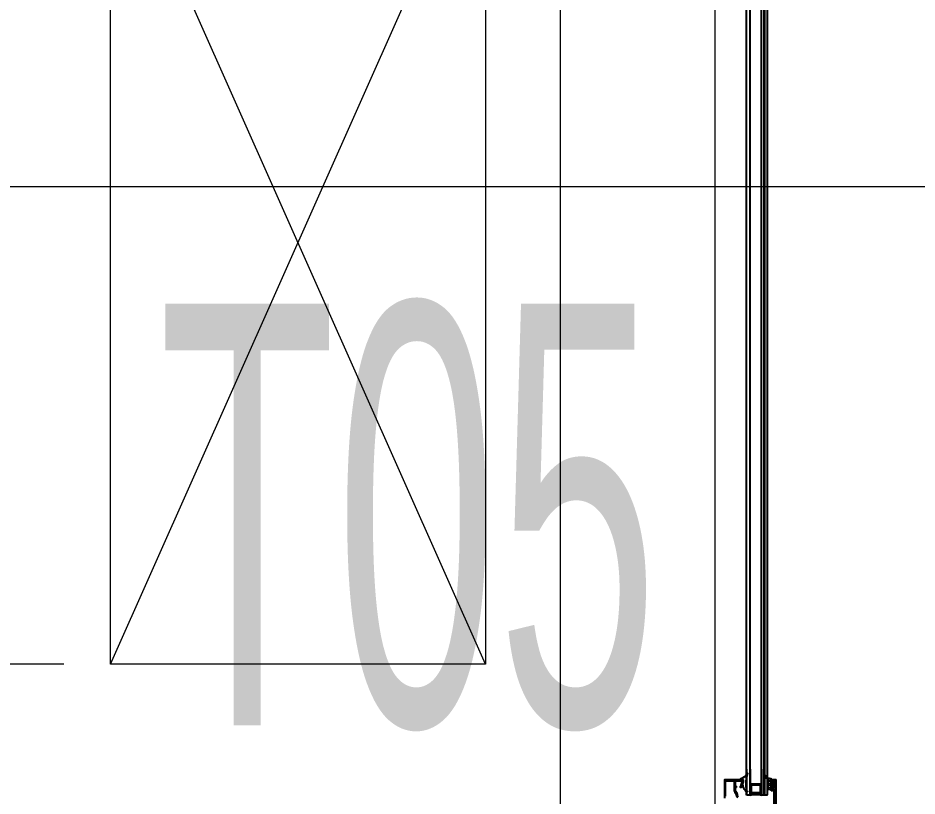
# Model space of a CAD drawing. Extents: x -9058 to 11890, y 0 to 6516.
# Drawn here: x 3845.2 to 3941.1, y 2809.8 to 2892.8 of the extents above; entities that cross this region are included whole.
import ezdxf
from ezdxf.enums import TextEntityAlignment as Align

# ---------------------------------------------------------------- set-up
doc = ezdxf.new("R2010")
doc.units = 0
doc.header["$MEASUREMENT"] = 0
doc.linetypes.add('HIDDEN', pattern=[0.375, 0.25, -0.125])
doc.layers.get('0').update_dxf_attribs({"color": 9, "lineweight": 9})
for name, color, linetype, lineweight in [('05', 9, 'Continuous', 9), ('06D', 9, 'Continuous', 9), ('10', 9, 'Continuous', 9), ('15', 9, 'Continuous', 9), ('21_mahal200', 9, 'Continuous', 9), ('21_mahal200 @ 20', 9, 'Continuous', 9)]:
    doc.layers.add(name, color=color, linetype=linetype, lineweight=lineweight)
doc.styles.add('Arial', font='arial.ttf', dxfattribs={"height": 2.5})
doc.styles.add('MuuM_TEXT-STANDART', font='ARIALN.TTF')
doc.dimstyles.new('MuuM_DIM50', dxfattribs={"dimscale": 5, "dimtxt": 2, "dimasz": 1, "dimexe": 1, "dimexo": 1, "dimgap": 1, "dimtad": 1, "dimdec": 1, "dimrnd": 1, "dimdsep": 46, "dimtxsty": 'MuuM_TEXT-STANDART', "dimblk": 'ARCHTICK', "dimcen": 0, "dimdle": 0.2, "dimclrd": 256, "dimclre": 256, "dimclrt": 256, "dimadec": 0, "dimazin": 0, "dimtfac": 5, "dimtdec": 1, "dimtix": 1, "dimtmove": 2, "dimatfit": 3, "dimldrblk": 'DOT', "dimfxl": 5, "dimfxlon": 1, "dimtolj": 1, "dimlwd": -1, "dimlwe": -1, "dimarcsym": 0})

# ---------------------------------------------------------------- blocks, each defined once
blk = doc.blocks.new('P-DOG-PORSCHE')
at = {"layer": '06D'}
for points in [[(-13.177, -3.536), (-111.935, -3.535)], [(-118, -20), (-2, -20)]]:
    blk.add_lwpolyline(points, dxfattribs=at)
at = {"layer": '10', "lineweight": 25, "ltscale": 0.5}
for p, q in [((-103.22, 1.437), (-105.995, 1.437)), ((-104.795, 1.437), (-104.795, 0.237)), ((-103.22, 0.237), (-105.995, 0.237)), ((-103.22, -0.163), (-105.945, -0.163)), ((-103.22, -0.163), (-105.489, -0.163))]:
    blk.add_line(p, q, dxfattribs=at)
for points in [[(-106.979, 2.785), (-105.399, 2.785, -0.414214), (-105.369, 2.755), (-105.369, 2.595, -0.414214), (-105.399, 2.565), (-105.499, 2.565), (-105.499, 2.515, 0.414214), (-105.449, 2.465), (-105.139, 2.465, 0.414214), (-105.069, 2.535), (-105.069, 2.555, 0.414214), (-105.079, 2.565), (-105.179, 2.565, -0.414214), (-105.229, 2.615), (-105.229, 2.765, -0.414214), (-105.179, 2.815), (-104.509, 2.815, -0.414214), (-104.459, 2.765), (-104.459, 2.615, -0.414214), (-104.509, 2.565), (-104.609, 2.565, 0.414214), (-104.619, 2.555), (-104.619, 2.535, 0.414214), (-104.549, 2.465), (-104.329, 2.465, 0.414214), (-104.319, 2.475), (-104.319, 2.955, 0.414214), (-104.329, 2.965), (-109.194, 2.965, 0.535184)], [(-104.238, 2.475, 0.220745), (-103.928, 1.881, -0.651907), (-103.984, 1.812, -0.176952), (-104.276, 2.128, 0.281357), (-104.419, 2.216), (-104.5, 2.216), (-104.514, 2.216), (-104.521, 2.215), (-104.528, 2.214), (-104.536, 2.211), (-104.543, 2.207), (-104.549, 2.201), (-104.554, 2.195), (-104.558, 2.188), (-104.561, 2.181), (-104.564, 2.166), (-104.564, 2.09), (-104.564, 2.087), (-104.564, 2.084), (-104.566, 2.081), (-104.567, 2.079), (-104.569, 2.076), (-104.572, 2.074), (-104.575, 2.072), (-104.578, 2.071), (-104.584, 2.07), (-104.664, 2.07), (-104.666, 2.07), (-104.669, 2.071), (-104.672, 2.072), (-104.675, 2.074), (-104.678, 2.076), (-104.68, 2.079), (-104.682, 2.081), (-104.683, 2.084), (-104.684, 2.09), (-104.684, 2.166), (-104.684, 2.173), (-104.686, 2.181), (-104.689, 2.188), (-104.693, 2.195), (-104.698, 2.201), (-104.705, 2.207), (-104.712, 2.211), (-104.719, 2.214), (-104.734, 2.216), (-104.741, 2.215), (-104.748, 2.214), (-104.756, 2.211), (-104.763, 2.207), (-104.769, 2.201), (-104.774, 2.195), (-104.778, 2.188), (-104.781, 2.181), (-104.784, 2.166), (-104.784, 2.09), (-104.784, 2.087), (-104.784, 2.084), (-104.786, 2.081), (-104.787, 2.079), (-104.789, 2.076), (-104.792, 2.074), (-104.795, 2.072), (-104.798, 2.071), (-104.804, 2.07), (-104.884, 2.07), (-104.886, 2.07), (-104.889, 2.071), (-104.892, 2.072), (-104.895, 2.074), (-104.898, 2.076), (-104.9, 2.079), (-104.902, 2.081), (-104.903, 2.084), (-104.904, 2.09), (-104.904, 2.166), (-104.904, 2.173), (-104.906, 2.181), (-104.909, 2.188), (-104.913, 2.195), (-104.918, 2.201), (-104.925, 2.207), (-104.932, 2.211), (-104.939, 2.214), (-104.954, 2.216), (-104.961, 2.215), (-104.968, 2.214), (-104.976, 2.211), (-104.983, 2.207), (-104.989, 2.201), (-104.994, 2.195), (-104.998, 2.188), (-105.001, 2.181), (-105.004, 2.166), (-105.004, 2.09), (-105.004, 2.087), (-105.004, 2.084), (-105.006, 2.081), (-105.007, 2.079), (-105.009, 2.076), (-105.012, 2.074), (-105.015, 2.072), (-105.018, 2.071), (-105.024, 2.07), (-105.104, 2.07), (-105.106, 2.07), (-105.109, 2.071), (-105.112, 2.072), (-105.115, 2.074), (-105.118, 2.076), (-105.12, 2.079), (-105.122, 2.081), (-105.123, 2.084), (-105.124, 2.09), (-105.124, 2.166), (-105.124, 2.173), (-105.126, 2.181), (-105.129, 2.188), (-105.133, 2.195), (-105.138, 2.201), (-105.145, 2.207), (-105.152, 2.211), (-105.159, 2.214), (-105.174, 2.216), (-105.181, 2.215), (-105.188, 2.214), (-105.196, 2.211), (-105.203, 2.207), (-105.209, 2.201), (-105.214, 2.195), (-105.218, 2.188), (-105.221, 2.181), (-105.224, 2.166), (-105.224, 2.09), (-105.224, 2.087), (-105.224, 2.084), (-105.226, 2.081), (-105.227, 2.079), (-105.229, 2.076), (-105.232, 2.074), (-105.235, 2.072), (-105.238, 2.071), (-105.244, 2.07), (-105.324, 2.07), (-105.326, 2.07), (-105.329, 2.071), (-105.332, 2.072), (-105.335, 2.074), (-105.338, 2.076), (-105.34, 2.078), (-105.342, 2.081), (-105.343, 2.084), (-105.344, 2.09), (-105.344, 2.428, -0.414214), (-105.314, 2.458), (-105.083, 2.458, 0.414214), (-105.053, 2.488), (-105.053, 2.553, 0.291535), (-105.064, 2.571), (-105.112, 2.591, -0.613042), (-105.114, 2.654), (-104.995, 2.717, -0.127095), (-104.933, 2.733), (-104.733, 2.733, -0.127095), (-104.67, 2.717), (-104.561, 2.66, -0.585233), (-104.561, 2.59), (-104.608, 2.565, 0.167811), (-104.613, 2.553), (-104.613, 2.488, 0.414214), (-104.583, 2.458), (-104.288, 2.458), (-104.288, 2.522, -0.394677), (-104.238, 2.475)], [(-106.098, -2.405), (-104.508, -2.405, 0.414214), (-104.458, -2.355), (-104.458, -1.564, 0.414214), (-104.558, -1.464), (-105.472, -1.464, -0.172094), (-105.674, -1.393, 0.126051), (-106.034, -1.227, -0.197455), (-106.239, -1.096)], [(-106.146, -1.027, 0.197455), (-106.018, -1.109, -0.126051), (-105.603, -1.3, 0.178336), (-105.472, -1.344), (-105.168, -1.344, 0.414214), (-105.138, -1.314), (-105.138, -1.274, -0.414214), (-105.108, -1.244), (-105.068, -1.244, -0.414214), (-105.038, -1.274), (-105.038, -1.294, 0.414214), (-104.988, -1.344), (-104.558, -1.344, 0.414214), (-104.458, -1.244), (-104.458, -0.695, 0.414214), (-104.508, -0.645), (-104.56, -0.645, 0.127567), (-104.594, -0.653, -0.09888), (-105.012, -0.787, 0.367727), (-105.038, -0.816, -0.399482), (-105.068, -0.844), (-105.108, -0.844, -0.414214), (-105.138, -0.814), (-105.138, -0.723, -0.400329), (-105.091, -0.673, 0.114933), (-104.654, -0.55, -0.127017), (-104.557, -0.525), (-104.368, -0.525, -0.414214), (-104.338, -0.555), (-104.338, -2.495, -0.414214), (-104.368, -2.525), (-106.288, -2.525, -0.414214)]]:
    blk.add_lwpolyline(points, format="xyb", dxfattribs=at)
for points in [[(-104.727, 2.599, -0.359904), (-104.703, 2.57), (-104.703, 2.394, -0.414214), (-104.733, 2.364), (-104.933, 2.364, -0.414214), (-104.963, 2.394), (-104.963, 2.57, -0.359904), (-104.938, 2.599, -0.094739)], [(-105.695, 1.307, -0.414214), (-105.665, 1.337), (-104.925, 1.337, -0.414214), (-104.895, 1.307), (-104.895, 0.367, -0.414214), (-104.925, 0.337), (-105.665, 0.337, -0.414214), (-105.695, 0.367)], [(-104.325, -0.533), (-104.325, -0.753, 0.414214), (-104.295, -0.783), (-104.257, -0.783, 0.356389), (-104.159, -0.703, -0.262181), (-103.645, -0.11, 0.316752), (-103.625, -0.082, 0.499585), (-103.664, -0.053, -0.048291), (-104.219, -0.195, -0.086497), (-105.318, -0.192, -0.16681), (-105.546, -0.08, 0.169383), (-105.566, -0.066), (-105.579, -0.063, 0.513067), (-105.626, -0.129, 0.159858), (-105.051, -0.509, 0.178819), (-104.685, -0.527), (-104.665, -0.517, -0.13005), (-104.616, -0.503), (-104.355, -0.503, -0.414214)]]:
    blk.add_lwpolyline(points, format="xyb", close=True, dxfattribs=at)
at = {"layer": '15', "lineweight": 25, "ltscale": 0.5}
for p, q in [((-105.995, 2.025), (-105.946, 2.074)), ((-105.995, 2.025), (-105.995, 1.437)), ((-105.946, 2.074), (-16.805, 2.074)), ((-105.995, 1.774), (-16.805, 1.774)), ((-105.995, 1.736), (-16.805, 1.736)), ((-105.978, 1.436), (-16.805, 1.436)), ((-105.795, 1.437), (-105.795, 0.237)), ((-105.995, 0.237), (-105.995, -0.113)), ((-105.978, 0.236), (-16.805, 0.236)), ((-105.995, -0.113), (-105.945, -0.163)), ((-105.978, -0.164), (-16.805, -0.164))]:
    blk.add_line(p, q, dxfattribs=at)
blk.add_arc((-107.745, 0.837), 1.85, 341.07536, 18.92464, dxfattribs=at)
blk = doc.blocks.new('0a_roomno2')
blk.add_lwpolyline([(0, -5), (30, -5)])
at = {"style": 'Arial'}
blk.add_attdef('ODANO', (0, 1.505), '', height=3, dxfattribs=at)
blk.add_attdef('MEKANADI', text='', height=3, dxfattribs=at).set_placement((0.525, -4.75), align=Align.BOTTOM_LEFT)
at = {"style": 'MuuM_TEXT-STANDART', "width": 0.6}
for tag, p in [('YER01', (15, -7)), ('TAVAN01', (20.625, -7)), ('DUVAR01', (26.25, -7)), ('YER02', (15, -10.375)), ('TAVAN02', (20.625, -10.375)), ('DUVAR02', (26.25, -10.375)), ('YER03', (15, -13.75)), ('TAVAN03', (20.625, -13.75)), ('DUVAR03', (26.25, -13.75))]:
    blk.add_attdef(tag, text='', height=2.25, dxfattribs=at).set_placement(p, align=Align.MIDDLE_CENTER)
at = {"style": 'MuuM_TEXT-STANDART'}
blk.add_attdef('M2', text='', height=2.25, dxfattribs=at).set_placement((1.3231, -7.8046), align=Align.MIDDLE_LEFT)
at = {"style": 'MuuM_TEXT-STANDART', "width": 0.6}
blk.add_attdef('TEMIZTAVANYUKSEKLIGI', text='', height=2.25, dxfattribs=at).set_placement((2.7, -13.1619), align=Align.MIDDLE_LEFT)
blk = doc.blocks.new('*U1269')
at = {"layer": '21_mahal200 @ 20'}
ref = blk.add_blockref('0a_roomno2', (3474.331, 2974.841), dxfattribs=dict(at, xscale=20, yscale=20, zscale=20))
ref.add_attrib('TAVAN01', 'T05', dxfattribs={"layer": '0', "height": 45, "style": 'MuuM_TEXT-STANDART', "width": 0.6}).set_placement((3886.831, 2839.841), align=Align.MIDDLE_CENTER)
blk = doc.blocks.new('wwwwwwwwwwwwwwwwwwwwwwww')
at = {"layer": '05'}
blk.add_lwpolyline([(4096.95, 3071.19), (4096.95, 3111.19), (4186.95, 3111.19), (4186.95, 3071.19)], close=True, dxfattribs=at)
for points in [[(4096.95, 3071.19), (4186.95, 3111.19)], [(4096.95, 3111.19), (4186.95, 3071.19)]]:
    blk.add_lwpolyline(points, dxfattribs=at)
blk = doc.blocks.new('_ArchTick')
at = {"color": 0, "linetype": 'ByBlock', "const_width": 0.15}
blk.add_lwpolyline([(-0.5, -0.5), (0.5, 0.5)], dxfattribs=at)
blk = doc.blocks.new('*D1026')
at = {"transparency": 16777216}
for p, q in [((3839.769, 2914.873), (3839.769, 2822.873)), ((3850.058, 2913.873), (3834.769, 2913.873)), ((3850.058, 2823.873), (3834.769, 2823.873))]:
    blk.add_line(p, q, dxfattribs=at)
at = {"transparency": 16777216, "xscale": 5, "yscale": 5, "zscale": 5}
for p, rotation in [((3839.769, 2913.873), 90), ((3839.769, 2823.873), 270)]:
    blk.add_blockref('_ArchTick', p, dxfattribs=dict(at, rotation=rotation))
at = {"transparency": 16777216, "insert": (3829.663, 2868.873), "char_height": 10, "attachment_point": 5, "rotation": 90, "style": 'MuuM_TEXT-STANDART'}
blk.add_mtext('\\A1;90', dxfattribs=at)
blk = doc.blocks.new('_Dot')
at = {"color": 0, "linetype": 'ByBlock', "lineweight": -2}
blk.add_line((-0.5, 0), (-1, 0), dxfattribs=at)
at = {"color": 0, "linetype": 'ByBlock', "const_width": 0.5}
blk.add_lwpolyline([(-0.25, 0, 1), (0.25, 0, 1)], format="xyb", close=True, dxfattribs=at)
blk = doc.blocks.new('DOT')
at = {"color": 0, "linetype": 'ByBlock'}
blk.add_line((-0.5, 0), (-1, 0), dxfattribs=at)
at = {"color": 0, "linetype": 'ByBlock', "const_width": 0.5}
blk.add_lwpolyline([(-0.25, 0, 1), (0.25, 0, 1)], format="xyb", close=True, dxfattribs=at)

msp = doc.modelspace()

# ---------------------------------------------------------------- block references
at = {"xscale": -1, "rotation": 270}
msp.add_blockref('P-DOG-PORSCHE', (3923.058, 2915.873), dxfattribs=at)
at = {"rotation": 90}
msp.add_blockref('wwwwwwwwwwwwwwwwwwwwwwww', (6966.248, -1273.077), dxfattribs=at)
at = {"layer": '21_mahal200', "color": 6, "linetype": 'HIDDEN'}
msp.add_blockref('*U1269', (0, 0), dxfattribs=at)

# ---------------------------------------------------------------- dimensions: what is measured, and where the dimension line sits
dim = msp.add_linear_dim(base=(3839.769, 2823.873), p1=(3855.058, 2913.873), p2=(3855.058, 2823.873), angle=90, dimstyle='MuuM_DIM50', override={"dimldrblk": 'DOT', "dimfxl": 3})
dim.commit()
dim.dimension.update_dxf_attribs({"geometry": '*D1026', "text_midpoint": (3829.663, 2868.873)})

doc.saveas('drawing.dxf')
